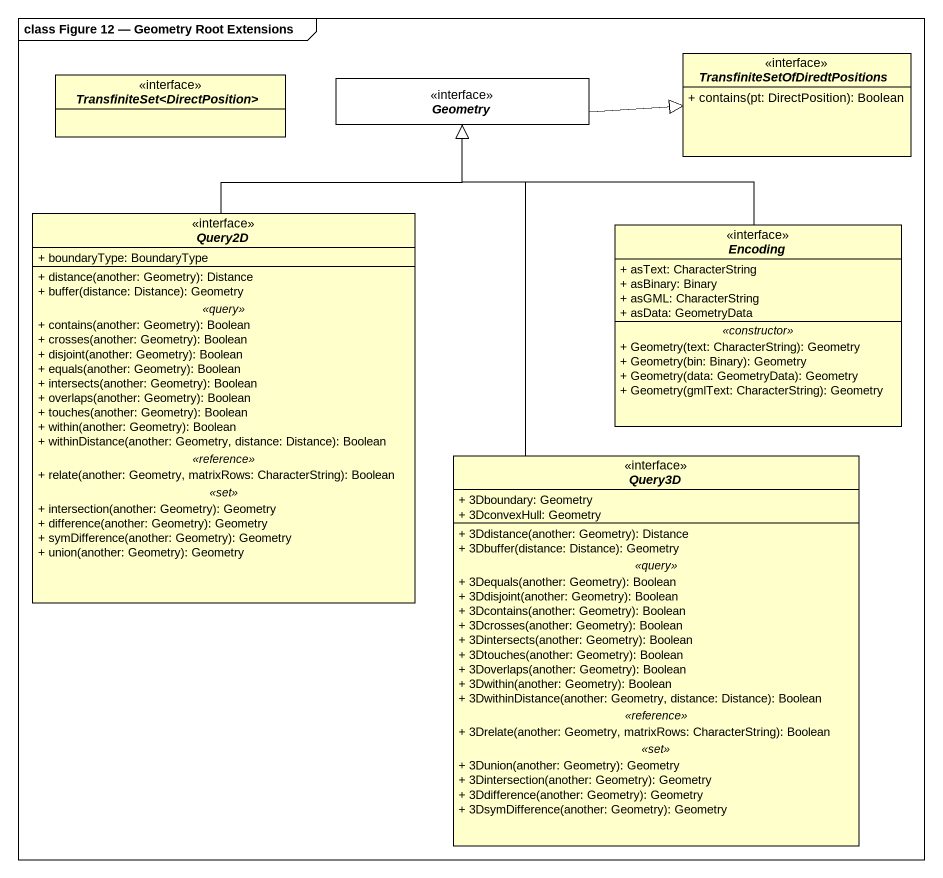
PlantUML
@startuml
mainframe class Figure 12 — Geometry Root Extensions
hide circle
hide empty members
skinparam classAttributeIconSize 0
interface "TransfiniteSetOfDiredtPositions" as TransfiniteSetOfDiredtPositi {
  + contains(pt: DirectPosition): Boolean
}
interface "TransfiniteSet<DirectPosition>" as TransfiniteSet
interface Geometry #FFFFFF
interface Query2D {
  + boundaryType: BoundaryType
  --
  + distance(another: Geometry): Distance
  + buffer(distance: Distance): Geometry
  .. <<query>> ..
  + contains(another: Geometry): Boolean
  + crosses(another: Geometry): Boolean
  + disjoint(another: Geometry): Boolean
  + equals(another: Geometry): Boolean
  + intersects(another: Geometry): Boolean
  + overlaps(another: Geometry): Boolean
  + touches(another: Geometry): Boolean
  + within(another: Geometry): Boolean
  + withinDistance(another: Geometry, distance: Distance): Boolean
  .. <<reference>> ..
  + relate(another: Geometry, matrixRows: CharacterString): Boolean
  .. <<set>> ..
  + intersection(another: Geometry): Geometry
  + difference(another: Geometry): Geometry
  + symDifference(another: Geometry): Geometry
  + union(another: Geometry): Geometry
}
interface Encoding {
  + asText: CharacterString
  + asBinary: Binary
  + asGML: CharacterString
  + asData: GeometryData
  .. <<constructor>> ..
  + Geometry(text: CharacterString): Geometry
  + Geometry(bin: Binary): Geometry
  + Geometry(data: GeometryData): Geometry
  + Geometry(gmlText: CharacterString): Geometry
}
interface Query3D {
  + 3Dboundary: Geometry
  + 3DconvexHull: Geometry
  --
  + 3Ddistance(another: Geometry): Distance
  + 3Dbuffer(distance: Distance): Geometry
  .. <<query>> ..
  + 3Dequals(another: Geometry): Boolean
  + 3Ddisjoint(another: Geometry): Boolean
  + 3Dcontains(another: Geometry): Boolean
  + 3Dcrosses(another: Geometry): Boolean
  + 3Dintersects(another: Geometry): Boolean
  + 3Dtouches(another: Geometry): Boolean
  + 3Doverlaps(another: Geometry): Boolean
  + 3Dwithin(another: Geometry): Boolean
  + 3DwithinDistance(another: Geometry, distance: Distance): Boolean
  .. <<reference>> ..
  + 3Drelate(another: Geometry, matrixRows: CharacterString): Boolean
  .. <<set>> ..
  + 3Dunion(another: Geometry): Geometry
  + 3Dintersection(another: Geometry): Geometry
  + 3Ddifference(another: Geometry): Geometry
  + 3DsymDifference(another: Geometry): Geometry
}
Geometry -right-|> TransfiniteSetOfDiredtPositi
Query2D -up-|> Geometry
Encoding -up-|> Geometry
Query3D -up-|> Geometry
@enduml
